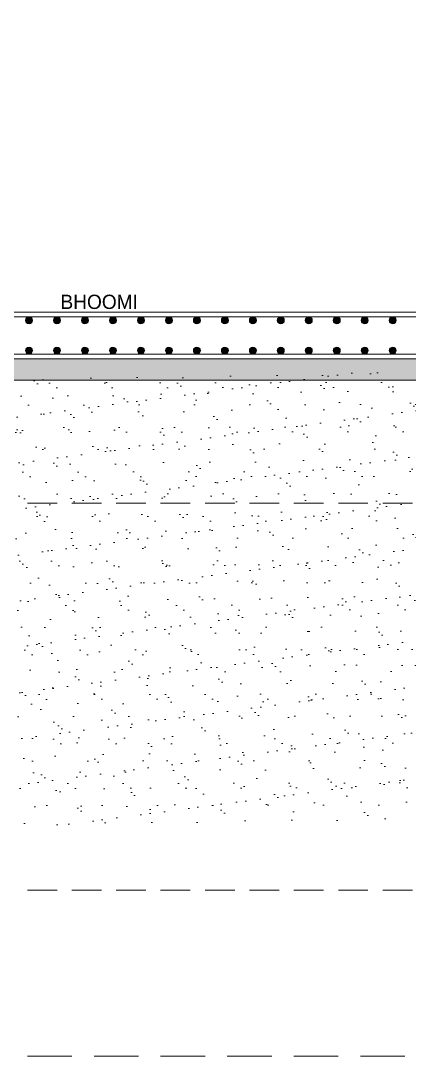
# Model space of a CAD drawing. Header units: millimetres. Extents: x 1112055 to 3390982, y -148532 to 766891.
# Drawn here: x 1819186 to 1827519, y 304644 to 326860 of the extents above; entities that cross this region are included whole.
import ezdxf

# ---------------------------------------------------------------- set-up
doc = ezdxf.new("R2010")
doc.units = ezdxf.units.MM
doc.linetypes.add('Hidden', pattern=[9.525, 6.35, -3.175])
for name, color, linetype, lineweight in [('A_Levels', 150, 'Hidden', 13), ('B FOOTING', 49, 'Continuous', 20), ('B HATCH', 250, 'Continuous', 0), ('B P.C.C', 251, 'Continuous', 0), ('B STEEL', 34, 'Continuous', 15), ('B TITLE BLOCK', 250, 'Continuous', 0)]:
    doc.layers.add(name, color=color, linetype=linetype, lineweight=lineweight)
doc.styles.add('SWINC', font='swissc.ttf')

msp = doc.modelspace()

# ---------------------------------------------------------------- hatches: boundary and pattern name
at = {"layer": 'B HATCH', "lineweight": 0}
h = msp.add_hatch(dxfattribs=at)
h.set_pattern_fill('AR-CONC', color=250, scale=3, style=0)
h.set_pattern_definition([(50, (235297.67, -200439.16), (546.55401, -47.81726), [57.15, -628.65]), (355, (235297.67, -200439.16), (-105.73026, 573.17054), [45.72, -502.92175]), (100.451445, (235343.2, -200443.15), (440.82374, 525.35326), [48.57003, -534.27073]), (46.1842, (235297.7, -200286.76), (813.23712, -126.12698), [85.725, -942.975]), (96.63556, (235365.44, -200297.3), (712.2124, 742.27837), [72.85507, -801.40682]), (351.18415, (235297.7, -200286.8), (712.2124, 742.27837), [68.5799, -754.3792]), (21, (235373.87, -200324.86), (454.84317, -306.7956), [57.15, -628.65]), (326, (235373.87, -200324.86), (185.40609, 552.5639), [45.72, -502.92]), (71.451445, (235411.8, -200350.43), (640.24926, 245.7683), [48.57003, -534.26981]), (37.5, (235297.67, -200439.16), (9.26581, 253.665117), [0, -496.824, 0, -510.54, 0, -504.825]), (7.5, (235297.67, -200439.16), (200.458988, 300.541724), [0, -291.084, 0, -485.394, 0, -192.405]), (327.5, (235127.75, -200439.16), (406.771786, -17.186232), [0, -190.5, 0, -594.36, 0, -788.67]), (317.5, (235051.55, -200439.16), (444.387544, 76.27947), [0, -247.65, 0, -394.716, 0, -560.07])])
h.paths.add_polyline_path([(1802907.8, 319607.2), (1830784.8, 319607.2), (1830784.8, 319147.2), (1802907.8, 319147.2)])
h = msp.add_hatch(dxfattribs=at)
h.set_pattern_fill('AR-SAND', color=250, scale=15, style=0)
h.set_pattern_definition([(37.5, (159678.04, -211839.16), (-24.00047, 734.11986), [0, -579.12, 0, -647.7, 0, -619.125]), (7.5, (159678, -211839.2), (674.2849, 1075.23765), [0, -312.42, 0, -521.97, 0, -200.025]), (327.5, (159209.4, -211839.16), (1186.48856, 2.15578), [0, -190.5, 0, -685.8, 0, -895.35]), (317.5, (159209.4, -211839.2), (1145.3347, 334.394), [0, -95.25, 0, -449.58, 0, -514.35])])
h.paths.add_polyline_path([(1802907.8, 309607.2), (1830784.8, 309607.2), (1830784.8, 319347.2), (1802907.8, 319347.2)])
at = {"layer": 'B STEEL'}
h = msp.add_hatch(color=256, dxfattribs=at)
h.dxf.hatch_style = 1
edge = h.paths.add_edge_path()
edge.add_arc((1819364.1, 320432.2), 75, 0, 360)
h = msp.add_hatch(color=256, dxfattribs=at)
h.dxf.hatch_style = 1
edge = h.paths.add_edge_path()
edge.add_arc((1819964.1, 320432.2), 75, 0, 360)
h = msp.add_hatch(color=256, dxfattribs=at)
h.dxf.hatch_style = 1
edge = h.paths.add_edge_path()
edge.add_arc((1820564.1, 320432.2), 75, 0, 360)
h = msp.add_hatch(color=256, dxfattribs=at)
h.dxf.hatch_style = 1
edge = h.paths.add_edge_path()
edge.add_arc((1821164.1, 320432.2), 75, 0, 360)
h = msp.add_hatch(color=256, dxfattribs=at)
h.dxf.hatch_style = 1
edge = h.paths.add_edge_path()
edge.add_arc((1821764.1, 320432.2), 75, 0, 360)
h = msp.add_hatch(color=256, dxfattribs=at)
h.dxf.hatch_style = 1
edge = h.paths.add_edge_path()
edge.add_arc((1822364.1, 320432.2), 75, 0, 360)
h = msp.add_hatch(color=256, dxfattribs=at)
h.dxf.hatch_style = 1
edge = h.paths.add_edge_path()
edge.add_arc((1822964.1, 320432.2), 75, 0, 360)
h = msp.add_hatch(color=256, dxfattribs=at)
h.dxf.hatch_style = 1
edge = h.paths.add_edge_path()
edge.add_arc((1823564.1, 320432.2), 75, 0, 360)
h = msp.add_hatch(color=256, dxfattribs=at)
h.dxf.hatch_style = 1
edge = h.paths.add_edge_path()
edge.add_arc((1824164.1, 320432.2), 75, 0, 360)
h = msp.add_hatch(color=256, dxfattribs=at)
h.dxf.hatch_style = 1
edge = h.paths.add_edge_path()
edge.add_arc((1824764.1, 320432.2), 75, 0, 360)
h = msp.add_hatch(color=256, dxfattribs=at)
h.dxf.hatch_style = 1
edge = h.paths.add_edge_path()
edge.add_arc((1825364.1, 320432.2), 75, 0, 360)
h = msp.add_hatch(color=256, dxfattribs=at)
h.dxf.hatch_style = 1
edge = h.paths.add_edge_path()
edge.add_arc((1825964.1, 320432.2), 75, 0, 360)
h = msp.add_hatch(color=256, dxfattribs=at)
h.dxf.hatch_style = 1
edge = h.paths.add_edge_path()
edge.add_arc((1826564.1, 320432.2), 75, 0, 360)
h = msp.add_hatch(color=256, dxfattribs=at)
h.dxf.hatch_style = 1
edge = h.paths.add_edge_path()
edge.add_arc((1827164.1, 320432.2), 75, 0, 360)
h = msp.add_hatch(color=256, dxfattribs=at)
h.dxf.hatch_style = 1
edge = h.paths.add_edge_path()
edge.add_arc((1819364.1, 319782.2), 75, 0, 360)
h = msp.add_hatch(color=256, dxfattribs=at)
h.dxf.hatch_style = 1
edge = h.paths.add_edge_path()
edge.add_arc((1819964.1, 319782.2), 75, 0, 360)
h = msp.add_hatch(color=256, dxfattribs=at)
h.dxf.hatch_style = 1
edge = h.paths.add_edge_path()
edge.add_arc((1820564.1, 319782.2), 75, 0, 360)
h = msp.add_hatch(color=256, dxfattribs=at)
h.dxf.hatch_style = 1
edge = h.paths.add_edge_path()
edge.add_arc((1821164.1, 319782.2), 75, 0, 360)
h = msp.add_hatch(color=256, dxfattribs=at)
h.dxf.hatch_style = 1
edge = h.paths.add_edge_path()
edge.add_arc((1821764.1, 319782.2), 75, 0, 360)
h = msp.add_hatch(color=256, dxfattribs=at)
h.dxf.hatch_style = 1
edge = h.paths.add_edge_path()
edge.add_arc((1822364.1, 319782.2), 75, 0, 360)
h = msp.add_hatch(color=256, dxfattribs=at)
h.dxf.hatch_style = 1
edge = h.paths.add_edge_path()
edge.add_arc((1822964.1, 319782.2), 75, 0, 360)
h = msp.add_hatch(color=256, dxfattribs=at)
h.dxf.hatch_style = 1
edge = h.paths.add_edge_path()
edge.add_arc((1823564.1, 319782.2), 75, 0, 360)
h = msp.add_hatch(color=256, dxfattribs=at)
h.dxf.hatch_style = 1
edge = h.paths.add_edge_path()
edge.add_arc((1824164.1, 319782.2), 75, 0, 360)
h = msp.add_hatch(color=256, dxfattribs=at)
h.dxf.hatch_style = 1
edge = h.paths.add_edge_path()
edge.add_arc((1824764.1, 319782.2), 75, 0, 360)
h = msp.add_hatch(color=256, dxfattribs=at)
h.dxf.hatch_style = 1
edge = h.paths.add_edge_path()
edge.add_arc((1825364.1, 319782.2), 75, 0, 360)
h = msp.add_hatch(color=256, dxfattribs=at)
h.dxf.hatch_style = 1
edge = h.paths.add_edge_path()
edge.add_arc((1825964.1, 319782.2), 75, 0, 360)
h = msp.add_hatch(color=256, dxfattribs=at)
h.dxf.hatch_style = 1
edge = h.paths.add_edge_path()
edge.add_arc((1826564.1, 319782.2), 75, 0, 360)
h = msp.add_hatch(color=256, dxfattribs=at)
h.dxf.hatch_style = 1
edge = h.paths.add_edge_path()
edge.add_arc((1827164.1, 319782.2), 75, 0, 360)

# ---------------------------------------------------------------- linework, layer by layer
at = {"layer": 'A_Levels', "linetype": 'Hidden', "ltscale": 100}
for p, q in [((1745034.7, 316507.2), (1867797.7, 316507.2)), ((1745034.7, 308207.2), (1867797.7, 308207.2))]:
    msp.add_line(p, q, dxfattribs=at)
at = {"layer": 'B FOOTING'}
for p, q in [((1802907.8, 320607.2), (1830784.8, 320607.2)), ((1802907.8, 319607.2), (1830784.8, 319607.2)), ((1802907.8, 319147.2), (1830784.8, 319147.2))]:
    msp.add_line(p, q, dxfattribs=at)
at = {"layer": 'B P.C.C', "color": 250, "linetype": 'Hidden', "lineweight": 0, "ltscale": 150}
msp.add_lwpolyline([(1742694.2, 340170.1), (1887433.3, 340170.1), (1887433.3, 304643.8), (1742694.2, 304643.8)], close=True, dxfattribs=at)
at = {"layer": 'B STEEL', "flags": 128}
for points in [[(1859207.6, 320015.3), (1859207.6, 320507.2), (1758528.1, 320507.2), (1758528.1, 320089.7)], [(1859115.4, 320147.6), (1859115.4, 319707.2), (1758599.4, 319707.2), (1758599.4, 320163.1)]]:
    msp.add_lwpolyline(points, dxfattribs=at)
at = {"layer": 'B STEEL'}
for centre in [(1819364.1, 320432.2), (1819964.1, 320432.2), (1820564.1, 320432.2), (1821164.1, 320432.2), (1821764.1, 320432.2), (1822364.1, 320432.2), (1822964.1, 320432.2), (1823564.1, 320432.2), (1824164.1, 320432.2), (1824764.1, 320432.2), (1825364.1, 320432.2), (1825964.1, 320432.2), (1826564.1, 320432.2), (1827164.1, 320432.2), (1819364.1, 319782.2), (1819964.1, 319782.2), (1820564.1, 319782.2), (1821164.1, 319782.2), (1821764.1, 319782.2), (1822364.1, 319782.2), (1822964.1, 319782.2), (1823564.1, 319782.2), (1824164.1, 319782.2), (1824764.1, 319782.2), (1825364.1, 319782.2), (1825964.1, 319782.2), (1826564.1, 319782.2), (1827164.1, 319782.2)]:
    msp.add_circle(centre, 75, dxfattribs=at)

# ---------------------------------------------------------------- texts
at = {"layer": 'B TITLE BLOCK', "color": 251, "insert": (2220438, 320981.9), "char_height": 306.257, "attachment_point": 2, "style": 'SWINC'}
msp.add_mtext_dynamic_manual_height_columns('\\pxsm1,qj;{\\fBankGothic Lt BT|b0|i0|c0|p34;BHOOMI\\P\\ps*,q*;\\fGost|b0|i0|c0|p2;\\H0.8x;- CONSULTANTS -\\C1; }', width=800798.623, gutter_width=0, heights=[112641.5], dxfattribs=at)

doc.saveas('drawing.dxf')
